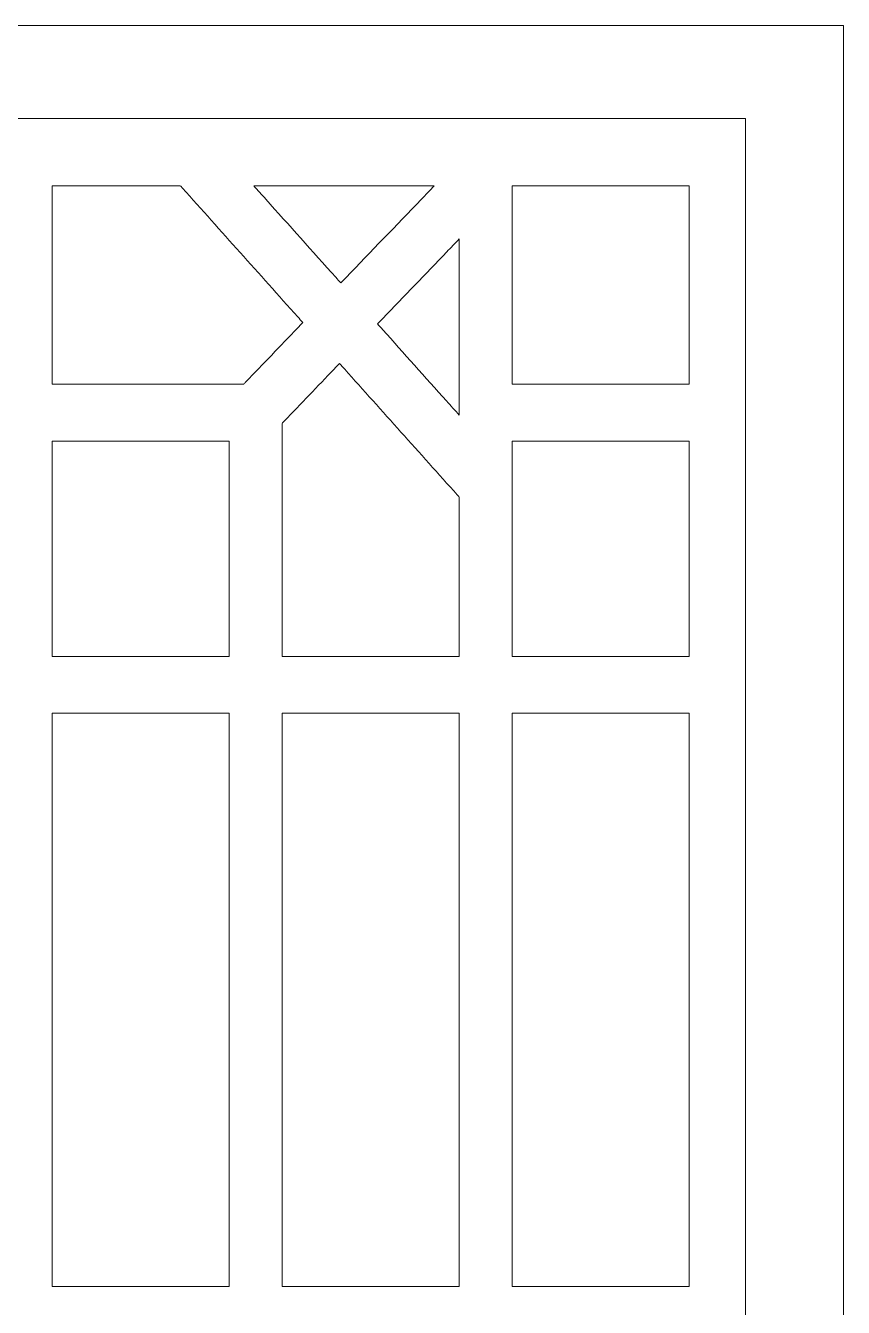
# Model space of a CAD drawing. Header units: centimetres. Extents: x -27.5 to -16.8, y -9.5 to 9.5.
# Drawn here: x -18.925 to -16.764, y 6.112 to 9.5 of the extents above; entities that cross this region are included whole.
import ezdxf

# ---------------------------------------------------------------- set-up
doc = ezdxf.new("R2010")
doc.units = ezdxf.units.CM
doc.header["$MEASUREMENT"] = 0
doc.layers.add('layer 1', color=7, linetype='Continuous')

msp = doc.modelspace()

# ---------------------------------------------------------------- linework, layer by layer
at = {"layer": 'layer 1', "color": 250, "lineweight": 9}
for points, knots in [([(-21.08554, 9.5), (-21.08554, 3.16667), (-21.08554, -3.16667), (-21.08554, -9.5), (-21.08554, -9.5), (-19.64491, -9.5), (-18.20427, -9.5), (-16.76367, -9.5), (-16.76367, -9.5), (-16.76367, -3.16667), (-16.76367, 3.16667), (-16.76367, 9.5), (-16.76367, 9.5), (-18.20427, 9.5), (-19.64491, 9.5), (-21.08554, 9.5)], [0, 0, 0, 0, 0.2, 0.2, 0.2, 0.2, 0.4, 0.4, 0.4, 0.4, 0.6, 0.6, 0.6, 0.6, 1, 1, 1, 1]), ([(-20.8272, -1.2539), (-20.8272, 2.24882), (-20.8272, 5.75153), (-20.8272, 9.25424), (-20.8272, 9.25424), (-19.5588, 9.25424), (-18.29036, 9.25424), (-17.02196, 9.25424), (-17.02196, 9.25424), (-17.02196, 5.75153), (-17.02196, 2.24882), (-17.02196, -1.2539), (-17.02196, -1.2539), (-18.29036, -1.2539), (-19.5588, -1.2539), (-20.8272, -1.2539)], [0, 0, 0, 0, 0.2, 0.2, 0.2, 0.2, 0.4, 0.4, 0.4, 0.4, 0.6, 0.6, 0.6, 0.6, 1, 1, 1, 1]), ([(-17.02196, -1.2539), (-17.02196, 2.24882), (-17.02196, 5.75153), (-17.02196, 9.25424), (-17.02196, 9.25424), (-18.29036, 9.25424), (-19.5588, 9.25424), (-20.8272, 9.25424), (-20.8272, 9.25424), (-20.8272, 5.75153), (-20.8272, 2.24882), (-20.8272, -1.2539), (-20.8272, -1.2539), (-19.5588, -1.2539), (-18.29036, -1.2539), (-17.02196, -1.2539)], [0, 0, 0, 0, 0.2, 0.2, 0.2, 0.2, 0.4, 0.4, 0.4, 0.4, 0.6, 0.6, 0.6, 0.6, 1, 1, 1, 1]), ([(-18.85482, 8.57351), (-18.85482, 8.73421), (-18.85482, 8.89499), (-18.85482, 9.05576), (-18.85482, 9.05576), (-18.85482, 9.06279), (-18.85482, 9.06985), (-18.85482, 9.07686), (-18.85482, 9.07686), (-18.84827, 9.07686), (-18.84172, 9.07686), (-18.83519, 9.07686), (-18.83519, 9.07686), (-18.73153, 9.07686), (-18.62787, 9.07686), (-18.52421, 9.07686), (-18.52421, 9.07686), (-18.52146, 9.07686), (-18.51864, 9.07686), (-18.51589, 9.07686), (-18.51589, 9.07686), (-18.51394, 9.07473), (-18.51202, 9.07257), (-18.51012, 9.07044), (-18.51012, 9.07044), (-18.40863, 8.95711), (-18.3071, 8.84376), (-18.2056, 8.73043), (-18.2056, 8.73043), (-18.20106, 8.72535), (-18.19652, 8.72031), (-18.19199, 8.7152), (-18.19199, 8.7152), (-18.19668, 8.71032), (-18.20138, 8.70542), (-18.20608, 8.70052), (-18.20608, 8.70052), (-18.25162, 8.6531), (-18.29716, 8.6057), (-18.34268, 8.55828), (-18.34268, 8.55828), (-18.34458, 8.55631), (-18.34648, 8.55434), (-18.34836, 8.55234), (-18.34836, 8.55234), (-18.35102, 8.55234), (-18.35365, 8.55234), (-18.35631, 8.55234), (-18.35631, 8.55234), (-18.37292, 8.55234), (-18.38953, 8.55234), (-18.40611, 8.55234), (-18.40611, 8.55234), (-18.54915, 8.55234), (-18.69215, 8.55234), (-18.83519, 8.55234), (-18.83519, 8.55234), (-18.84172, 8.55234), (-18.84827, 8.55234), (-18.85482, 8.55234), (-18.85482, 8.55234), (-18.85482, 8.55942), (-18.85482, 8.56643), (-18.85482, 8.57351)], [0, 0, 0, 0, 0.0588235, 0.0588235, 0.0588235, 0.0588235, 0.1176471, 0.1176471, 0.1176471, 0.1176471, 0.1764706, 0.1764706, 0.1764706, 0.1764706, 0.2352941, 0.2352941, 0.2352941, 0.2352941, 0.2941176, 0.2941176, 0.2941176, 0.2941176, 0.3529412, 0.3529412, 0.3529412, 0.3529412, 0.4117647, 0.4117647, 0.4117647, 0.4117647, 0.4705882, 0.4705882, 0.4705882, 0.4705882, 0.5294118, 0.5294118, 0.5294118, 0.5294118, 0.5882353, 0.5882353, 0.5882353, 0.5882353, 0.6470588, 0.6470588, 0.6470588, 0.6470588, 0.7058824, 0.7058824, 0.7058824, 0.7058824, 0.7647059, 0.7647059, 0.7647059, 0.7647059, 0.8235294, 0.8235294, 0.8235294, 0.8235294, 0.8823529, 0.8823529, 0.8823529, 0.8823529, 1, 1, 1, 1]), ([(-18.85482, 9.05576), (-18.85482, 8.89499), (-18.85482, 8.73421), (-18.85482, 8.57351), (-18.85482, 8.57351), (-18.85482, 8.56643), (-18.85482, 8.55942), (-18.85482, 8.55234), (-18.85482, 8.55234), (-18.84827, 8.55234), (-18.84172, 8.55234), (-18.83519, 8.55234), (-18.83519, 8.55234), (-18.69215, 8.55234), (-18.54915, 8.55234), (-18.40611, 8.55234), (-18.40611, 8.55234), (-18.38953, 8.55234), (-18.37292, 8.55234), (-18.35631, 8.55234), (-18.35631, 8.55234), (-18.35365, 8.55234), (-18.35102, 8.55234), (-18.34836, 8.55234), (-18.34836, 8.55234), (-18.34648, 8.55434), (-18.34458, 8.55631), (-18.34268, 8.55828), (-18.34268, 8.55828), (-18.29716, 8.6057), (-18.25162, 8.6531), (-18.20608, 8.70052), (-18.20608, 8.70052), (-18.20138, 8.70542), (-18.19668, 8.71032), (-18.19199, 8.7152), (-18.19199, 8.7152), (-18.19652, 8.72031), (-18.20106, 8.72535), (-18.2056, 8.73043), (-18.2056, 8.73043), (-18.3071, 8.84376), (-18.40863, 8.95711), (-18.51012, 9.07044), (-18.51012, 9.07044), (-18.51202, 9.07257), (-18.51394, 9.07473), (-18.51589, 9.07686), (-18.51589, 9.07686), (-18.51864, 9.07686), (-18.52146, 9.07686), (-18.52421, 9.07686), (-18.52421, 9.07686), (-18.62787, 9.07686), (-18.73153, 9.07686), (-18.83519, 9.07686), (-18.83519, 9.07686), (-18.84172, 9.07686), (-18.84827, 9.07686), (-18.85482, 9.07686), (-18.85482, 9.07686), (-18.85482, 9.06985), (-18.85482, 9.06279), (-18.85482, 9.05576)], [0, 0, 0, 0, 0.0588235, 0.0588235, 0.0588235, 0.0588235, 0.1176471, 0.1176471, 0.1176471, 0.1176471, 0.1764706, 0.1764706, 0.1764706, 0.1764706, 0.2352941, 0.2352941, 0.2352941, 0.2352941, 0.2941176, 0.2941176, 0.2941176, 0.2941176, 0.3529412, 0.3529412, 0.3529412, 0.3529412, 0.4117647, 0.4117647, 0.4117647, 0.4117647, 0.4705882, 0.4705882, 0.4705882, 0.4705882, 0.5294118, 0.5294118, 0.5294118, 0.5294118, 0.5882353, 0.5882353, 0.5882353, 0.5882353, 0.6470588, 0.6470588, 0.6470588, 0.6470588, 0.7058824, 0.7058824, 0.7058824, 0.7058824, 0.7647059, 0.7647059, 0.7647059, 0.7647059, 0.8235294, 0.8235294, 0.8235294, 0.8235294, 0.8823529, 0.8823529, 0.8823529, 0.8823529, 1, 1, 1, 1]), ([(-17.87954, 9.04052), (-17.94552, 8.97182), (-18.01149, 8.90312), (-18.07747, 8.83446), (-18.07747, 8.83446), (-18.08217, 8.82951), (-18.08686, 8.82468), (-18.09156, 8.81978), (-18.09156, 8.81978), (-18.09609, 8.82482), (-18.10063, 8.82988), (-18.10517, 8.83497), (-18.10517, 8.83497), (-18.16672, 8.90367), (-18.22825, 8.97233), (-18.28976, 9.04107), (-18.28976, 9.04107), (-18.30046, 9.05299), (-18.31116, 9.06494), (-18.32186, 9.07686), (-18.32186, 9.07686), (-18.30646, 9.07686), (-18.29107, 9.07686), (-18.2757, 9.07686), (-18.2757, 9.07686), (-18.14819, 9.07686), (-18.02066, 9.07686), (-17.89315, 9.07686), (-17.89315, 9.07686), (-17.87697, 9.07686), (-17.86082, 9.07686), (-17.84465, 9.07686), (-17.84465, 9.07686), (-17.85624, 9.06476), (-17.8679, 9.05264), (-17.87954, 9.04052)], [0, 0, 0, 0, 0.1, 0.1, 0.1, 0.1, 0.2, 0.2, 0.2, 0.2, 0.3, 0.3, 0.3, 0.3, 0.4, 0.4, 0.4, 0.4, 0.5, 0.5, 0.5, 0.5, 0.6, 0.6, 0.6, 0.6, 0.7, 0.7, 0.7, 0.7, 0.8, 0.8, 0.8, 0.8, 1, 1, 1, 1]), ([(-17.89315, 9.07686), (-18.02066, 9.07686), (-18.14819, 9.07686), (-18.2757, 9.07686), (-18.2757, 9.07686), (-18.29107, 9.07686), (-18.30646, 9.07686), (-18.32186, 9.07686), (-18.32186, 9.07686), (-18.31116, 9.06494), (-18.30046, 9.05299), (-18.28976, 9.04107), (-18.28976, 9.04107), (-18.22825, 8.97233), (-18.16672, 8.90367), (-18.10517, 8.83497), (-18.10517, 8.83497), (-18.10063, 8.82988), (-18.09609, 8.82482), (-18.09156, 8.81978), (-18.09156, 8.81978), (-18.08686, 8.82468), (-18.08217, 8.82951), (-18.07747, 8.83446), (-18.07747, 8.83446), (-18.01149, 8.90312), (-17.94552, 8.97182), (-17.87954, 9.04052), (-17.87954, 9.04052), (-17.8679, 9.05264), (-17.85624, 9.06476), (-17.84465, 9.07686), (-17.84465, 9.07686), (-17.86082, 9.07686), (-17.87697, 9.07686), (-17.89315, 9.07686)], [0, 0, 0, 0, 0.1, 0.1, 0.1, 0.1, 0.2, 0.2, 0.2, 0.2, 0.3, 0.3, 0.3, 0.3, 0.4, 0.4, 0.4, 0.4, 0.5, 0.5, 0.5, 0.5, 0.6, 0.6, 0.6, 0.6, 0.7, 0.7, 0.7, 0.7, 0.8, 0.8, 0.8, 0.8, 1, 1, 1, 1]), ([(-17.19038, 8.55234), (-17.33345, 8.55234), (-17.47644, 8.55234), (-17.61948, 8.55234), (-17.61948, 8.55234), (-17.62599, 8.55234), (-17.63256, 8.55234), (-17.63907, 8.55234), (-17.63907, 8.55234), (-17.63907, 8.55942), (-17.63907, 8.56643), (-17.63907, 8.57351), (-17.63907, 8.57351), (-17.63907, 8.73421), (-17.63907, 8.89499), (-17.63907, 9.05576), (-17.63907, 9.05576), (-17.63907, 9.06279), (-17.63907, 9.06985), (-17.63907, 9.07686), (-17.63907, 9.07686), (-17.63256, 9.07686), (-17.62599, 9.07686), (-17.61948, 9.07686), (-17.61948, 9.07686), (-17.47644, 9.07686), (-17.33345, 9.07686), (-17.19038, 9.07686), (-17.19038, 9.07686), (-17.18388, 9.07686), (-17.17733, 9.07686), (-17.17077, 9.07686), (-17.17077, 9.07686), (-17.17077, 9.06985), (-17.17077, 9.06279), (-17.17077, 9.05576), (-17.17077, 9.05576), (-17.17077, 8.89499), (-17.17077, 8.73421), (-17.17077, 8.57351), (-17.17077, 8.57351), (-17.17077, 8.56643), (-17.17077, 8.55942), (-17.17077, 8.55234), (-17.17077, 8.55234), (-17.17733, 8.55234), (-17.18388, 8.55234), (-17.19038, 8.55234)], [0, 0, 0, 0, 0.0769231, 0.0769231, 0.0769231, 0.0769231, 0.1538462, 0.1538462, 0.1538462, 0.1538462, 0.2307692, 0.2307692, 0.2307692, 0.2307692, 0.3076923, 0.3076923, 0.3076923, 0.3076923, 0.3846154, 0.3846154, 0.3846154, 0.3846154, 0.4615385, 0.4615385, 0.4615385, 0.4615385, 0.5384615, 0.5384615, 0.5384615, 0.5384615, 0.6153846, 0.6153846, 0.6153846, 0.6153846, 0.6923077, 0.6923077, 0.6923077, 0.6923077, 0.7692308, 0.7692308, 0.7692308, 0.7692308, 0.8461538, 0.8461538, 0.8461538, 0.8461538, 1, 1, 1, 1]), ([(-17.19038, 9.07686), (-17.33345, 9.07686), (-17.47644, 9.07686), (-17.61948, 9.07686), (-17.61948, 9.07686), (-17.62599, 9.07686), (-17.63256, 9.07686), (-17.63907, 9.07686), (-17.63907, 9.07686), (-17.63907, 9.06985), (-17.63907, 9.06279), (-17.63907, 9.05576), (-17.63907, 9.05576), (-17.63907, 8.89499), (-17.63907, 8.73421), (-17.63907, 8.57351), (-17.63907, 8.57351), (-17.63907, 8.56643), (-17.63907, 8.55942), (-17.63907, 8.55234), (-17.63907, 8.55234), (-17.63256, 8.55234), (-17.62599, 8.55234), (-17.61948, 8.55234), (-17.61948, 8.55234), (-17.47644, 8.55234), (-17.33345, 8.55234), (-17.19038, 8.55234), (-17.19038, 8.55234), (-17.18388, 8.55234), (-17.17733, 8.55234), (-17.17077, 8.55234), (-17.17077, 8.55234), (-17.17077, 8.55942), (-17.17077, 8.56643), (-17.17077, 8.57351), (-17.17077, 8.57351), (-17.17077, 8.73421), (-17.17077, 8.89499), (-17.17077, 9.05576), (-17.17077, 9.05576), (-17.17077, 9.06279), (-17.17077, 9.06985), (-17.17077, 9.07686), (-17.17077, 9.07686), (-17.17733, 9.07686), (-17.18388, 9.07686), (-17.19038, 9.07686)], [0, 0, 0, 0, 0.0769231, 0.0769231, 0.0769231, 0.0769231, 0.1538462, 0.1538462, 0.1538462, 0.1538462, 0.2307692, 0.2307692, 0.2307692, 0.2307692, 0.3076923, 0.3076923, 0.3076923, 0.3076923, 0.3846154, 0.3846154, 0.3846154, 0.3846154, 0.4615385, 0.4615385, 0.4615385, 0.4615385, 0.5384615, 0.5384615, 0.5384615, 0.5384615, 0.6153846, 0.6153846, 0.6153846, 0.6153846, 0.6923077, 0.6923077, 0.6923077, 0.6923077, 0.7692308, 0.7692308, 0.7692308, 0.7692308, 0.8461538, 0.8461538, 0.8461538, 0.8461538, 1, 1, 1, 1]), ([(-17.81237, 8.50799), (-17.86857, 8.57074), (-17.92481, 8.63351), (-17.981, 8.6963), (-17.981, 8.6963), (-17.98554, 8.70136), (-17.99007, 8.70645), (-17.99461, 8.71149), (-17.99461, 8.71149), (-17.98991, 8.71639), (-17.98522, 8.72129), (-17.98052, 8.72617), (-17.98052, 8.72617), (-17.92428, 8.78473), (-17.86809, 8.84326), (-17.81187, 8.90179), (-17.81187, 8.90179), (-17.8008, 8.91331), (-17.78972, 8.92486), (-17.77863, 8.93638), (-17.77863, 8.93638), (-17.77863, 8.91977), (-17.77863, 8.90321), (-17.77863, 8.88658), (-17.77863, 8.88658), (-17.77863, 8.76528), (-17.77863, 8.64398), (-17.77863, 8.52268), (-17.77863, 8.52268), (-17.77863, 8.50522), (-17.77863, 8.48779), (-17.77863, 8.47035), (-17.77863, 8.47035), (-17.78988, 8.48291), (-17.80112, 8.49544), (-17.81237, 8.50799)], [0, 0, 0, 0, 0.1, 0.1, 0.1, 0.1, 0.2, 0.2, 0.2, 0.2, 0.3, 0.3, 0.3, 0.3, 0.4, 0.4, 0.4, 0.4, 0.5, 0.5, 0.5, 0.5, 0.6, 0.6, 0.6, 0.6, 0.7, 0.7, 0.7, 0.7, 0.8, 0.8, 0.8, 0.8, 1, 1, 1, 1]), ([(-17.77863, 8.52268), (-17.77863, 8.64398), (-17.77863, 8.76528), (-17.77863, 8.88658), (-17.77863, 8.88658), (-17.77863, 8.90321), (-17.77863, 8.91977), (-17.77863, 8.93638), (-17.77863, 8.93638), (-17.78972, 8.92486), (-17.8008, 8.91331), (-17.81187, 8.90179), (-17.81187, 8.90179), (-17.86809, 8.84326), (-17.92428, 8.78473), (-17.98052, 8.72617), (-17.98052, 8.72617), (-17.98522, 8.72129), (-17.98991, 8.71639), (-17.99461, 8.71149), (-17.99461, 8.71149), (-17.99007, 8.70645), (-17.98554, 8.70136), (-17.981, 8.6963), (-17.981, 8.6963), (-17.92481, 8.63351), (-17.86857, 8.57074), (-17.81237, 8.50799), (-17.81237, 8.50799), (-17.80112, 8.49544), (-17.78988, 8.48291), (-17.77863, 8.47035), (-17.77863, 8.47035), (-17.77863, 8.48779), (-17.77863, 8.50522), (-17.77863, 8.52268)], [0, 0, 0, 0, 0.1, 0.1, 0.1, 0.1, 0.2, 0.2, 0.2, 0.2, 0.3, 0.3, 0.3, 0.3, 0.4, 0.4, 0.4, 0.4, 0.5, 0.5, 0.5, 0.5, 0.6, 0.6, 0.6, 0.6, 0.7, 0.7, 0.7, 0.7, 0.8, 0.8, 0.8, 0.8, 1, 1, 1, 1]), ([(-18.24097, 8.45501), (-18.19701, 8.50078), (-18.15309, 8.5465), (-18.10913, 8.5923), (-18.10913, 8.5923), (-18.10443, 8.59718), (-18.09974, 8.60208), (-18.09504, 8.60696), (-18.09504, 8.60696), (-18.0905, 8.60187), (-18.08595, 8.59681), (-18.08143, 8.59177), (-18.08143, 8.59177), (-17.98233, 8.48112), (-17.88325, 8.37047), (-17.78417, 8.25987), (-17.78417, 8.25987), (-17.78232, 8.25781), (-17.78048, 8.25577), (-17.77863, 8.25371), (-17.77863, 8.25371), (-17.77863, 8.25087), (-17.77863, 8.24803), (-17.77863, 8.24514), (-17.77863, 8.24514), (-17.77863, 8.11477), (-17.77863, 7.9844), (-17.77863, 7.854), (-17.77863, 7.854), (-17.77863, 7.84695), (-17.77863, 7.83989), (-17.77863, 7.83286), (-17.77863, 7.83286), (-17.78518, 7.83286), (-17.79169, 7.83286), (-17.79826, 7.83286), (-17.79826, 7.83286), (-17.9413, 7.83286), (-18.0843, 7.83286), (-18.22734, 7.83286), (-18.22734, 7.83286), (-18.23387, 7.83286), (-18.24042, 7.83286), (-18.24692, 7.83286), (-18.24692, 7.83286), (-18.24692, 7.83989), (-18.24692, 7.84695), (-18.24692, 7.854), (-18.24692, 7.854), (-18.24692, 8.04927), (-18.24692, 8.24452), (-18.24692, 8.43982), (-18.24692, 8.43982), (-18.24692, 8.44277), (-18.24692, 8.44577), (-18.24692, 8.44877), (-18.24692, 8.44877), (-18.24495, 8.45086), (-18.24294, 8.45294), (-18.24097, 8.45501)], [0, 0, 0, 0, 0.0625, 0.0625, 0.0625, 0.0625, 0.125, 0.125, 0.125, 0.125, 0.1875, 0.1875, 0.1875, 0.1875, 0.25, 0.25, 0.25, 0.25, 0.3125, 0.3125, 0.3125, 0.3125, 0.375, 0.375, 0.375, 0.375, 0.4375, 0.4375, 0.4375, 0.4375, 0.5, 0.5, 0.5, 0.5, 0.5625, 0.5625, 0.5625, 0.5625, 0.625, 0.625, 0.625, 0.625, 0.6875, 0.6875, 0.6875, 0.6875, 0.75, 0.75, 0.75, 0.75, 0.8125, 0.8125, 0.8125, 0.8125, 0.875, 0.875, 0.875, 0.875, 1, 1, 1, 1]), ([(-18.24692, 8.43982), (-18.24692, 8.24452), (-18.24692, 8.04927), (-18.24692, 7.854), (-18.24692, 7.854), (-18.24692, 7.84695), (-18.24692, 7.83989), (-18.24692, 7.83286), (-18.24692, 7.83286), (-18.24042, 7.83286), (-18.23387, 7.83286), (-18.22734, 7.83286), (-18.22734, 7.83286), (-18.0843, 7.83286), (-17.9413, 7.83286), (-17.79826, 7.83286), (-17.79826, 7.83286), (-17.79169, 7.83286), (-17.78518, 7.83286), (-17.77863, 7.83286), (-17.77863, 7.83286), (-17.77863, 7.83989), (-17.77863, 7.84695), (-17.77863, 7.854), (-17.77863, 7.854), (-17.77863, 7.9844), (-17.77863, 8.11477), (-17.77863, 8.24514), (-17.77863, 8.24514), (-17.77863, 8.24803), (-17.77863, 8.25087), (-17.77863, 8.25371), (-17.77863, 8.25371), (-17.78048, 8.25577), (-17.78232, 8.25781), (-17.78417, 8.25987), (-17.78417, 8.25987), (-17.88325, 8.37047), (-17.98233, 8.48112), (-18.08143, 8.59177), (-18.08143, 8.59177), (-18.08595, 8.59681), (-18.0905, 8.60187), (-18.09504, 8.60696), (-18.09504, 8.60696), (-18.09974, 8.60208), (-18.10443, 8.59718), (-18.10913, 8.5923), (-18.10913, 8.5923), (-18.15309, 8.5465), (-18.19701, 8.50078), (-18.24097, 8.45501), (-18.24097, 8.45501), (-18.24294, 8.45294), (-18.24495, 8.45086), (-18.24692, 8.44877), (-18.24692, 8.44877), (-18.24692, 8.44577), (-18.24692, 8.44277), (-18.24692, 8.43982)], [0, 0, 0, 0, 0.0625, 0.0625, 0.0625, 0.0625, 0.125, 0.125, 0.125, 0.125, 0.1875, 0.1875, 0.1875, 0.1875, 0.25, 0.25, 0.25, 0.25, 0.3125, 0.3125, 0.3125, 0.3125, 0.375, 0.375, 0.375, 0.375, 0.4375, 0.4375, 0.4375, 0.4375, 0.5, 0.5, 0.5, 0.5, 0.5625, 0.5625, 0.5625, 0.5625, 0.625, 0.625, 0.625, 0.625, 0.6875, 0.6875, 0.6875, 0.6875, 0.75, 0.75, 0.75, 0.75, 0.8125, 0.8125, 0.8125, 0.8125, 0.875, 0.875, 0.875, 0.875, 1, 1, 1, 1]), ([(-18.85482, 7.854), (-18.85482, 8.02957), (-18.85482, 8.20514), (-18.85482, 8.38074), (-18.85482, 8.38074), (-18.85482, 8.38775), (-18.85482, 8.39483), (-18.85482, 8.40188), (-18.85482, 8.40188), (-18.84827, 8.40188), (-18.84172, 8.40188), (-18.83519, 8.40188), (-18.83519, 8.40188), (-18.69215, 8.40188), (-18.54915, 8.40188), (-18.40611, 8.40188), (-18.40611, 8.40188), (-18.39959, 8.40188), (-18.39303, 8.40188), (-18.38653, 8.40188), (-18.38653, 8.40188), (-18.38653, 8.39483), (-18.38653, 8.38775), (-18.38653, 8.38074), (-18.38653, 8.38074), (-18.38653, 8.20514), (-18.38653, 8.02957), (-18.38653, 7.854), (-18.38653, 7.854), (-18.38653, 7.84695), (-18.38653, 7.83989), (-18.38653, 7.83286), (-18.38653, 7.83286), (-18.39303, 7.83286), (-18.39959, 7.83286), (-18.40611, 7.83286), (-18.40611, 7.83286), (-18.54915, 7.83286), (-18.69215, 7.83286), (-18.83519, 7.83286), (-18.83519, 7.83286), (-18.84172, 7.83286), (-18.84827, 7.83286), (-18.85482, 7.83286), (-18.85482, 7.83286), (-18.85482, 7.83989), (-18.85482, 7.84695), (-18.85482, 7.854)], [0, 0, 0, 0, 0.0769231, 0.0769231, 0.0769231, 0.0769231, 0.1538462, 0.1538462, 0.1538462, 0.1538462, 0.2307692, 0.2307692, 0.2307692, 0.2307692, 0.3076923, 0.3076923, 0.3076923, 0.3076923, 0.3846154, 0.3846154, 0.3846154, 0.3846154, 0.4615385, 0.4615385, 0.4615385, 0.4615385, 0.5384615, 0.5384615, 0.5384615, 0.5384615, 0.6153846, 0.6153846, 0.6153846, 0.6153846, 0.6923077, 0.6923077, 0.6923077, 0.6923077, 0.7692308, 0.7692308, 0.7692308, 0.7692308, 0.8461538, 0.8461538, 0.8461538, 0.8461538, 1, 1, 1, 1]), ([(-18.85482, 8.38074), (-18.85482, 8.20514), (-18.85482, 8.02957), (-18.85482, 7.854), (-18.85482, 7.854), (-18.85482, 7.84695), (-18.85482, 7.83989), (-18.85482, 7.83286), (-18.85482, 7.83286), (-18.84827, 7.83286), (-18.84172, 7.83286), (-18.83519, 7.83286), (-18.83519, 7.83286), (-18.69215, 7.83286), (-18.54915, 7.83286), (-18.40611, 7.83286), (-18.40611, 7.83286), (-18.39959, 7.83286), (-18.39303, 7.83286), (-18.38653, 7.83286), (-18.38653, 7.83286), (-18.38653, 7.83989), (-18.38653, 7.84695), (-18.38653, 7.854), (-18.38653, 7.854), (-18.38653, 8.02957), (-18.38653, 8.20514), (-18.38653, 8.38074), (-18.38653, 8.38074), (-18.38653, 8.38775), (-18.38653, 8.39483), (-18.38653, 8.40188), (-18.38653, 8.40188), (-18.39303, 8.40188), (-18.39959, 8.40188), (-18.40611, 8.40188), (-18.40611, 8.40188), (-18.54915, 8.40188), (-18.69215, 8.40188), (-18.83519, 8.40188), (-18.83519, 8.40188), (-18.84172, 8.40188), (-18.84827, 8.40188), (-18.85482, 8.40188), (-18.85482, 8.40188), (-18.85482, 8.39483), (-18.85482, 8.38775), (-18.85482, 8.38074)], [0, 0, 0, 0, 0.0769231, 0.0769231, 0.0769231, 0.0769231, 0.1538462, 0.1538462, 0.1538462, 0.1538462, 0.2307692, 0.2307692, 0.2307692, 0.2307692, 0.3076923, 0.3076923, 0.3076923, 0.3076923, 0.3846154, 0.3846154, 0.3846154, 0.3846154, 0.4615385, 0.4615385, 0.4615385, 0.4615385, 0.5384615, 0.5384615, 0.5384615, 0.5384615, 0.6153846, 0.6153846, 0.6153846, 0.6153846, 0.6923077, 0.6923077, 0.6923077, 0.6923077, 0.7692308, 0.7692308, 0.7692308, 0.7692308, 0.8461538, 0.8461538, 0.8461538, 0.8461538, 1, 1, 1, 1]), ([(-17.19038, 7.83286), (-17.33345, 7.83286), (-17.47644, 7.83286), (-17.61948, 7.83286), (-17.61948, 7.83286), (-17.62599, 7.83286), (-17.63256, 7.83286), (-17.63907, 7.83286), (-17.63907, 7.83286), (-17.63907, 7.83989), (-17.63907, 7.84695), (-17.63907, 7.854), (-17.63907, 7.854), (-17.63907, 8.02957), (-17.63907, 8.20514), (-17.63907, 8.38074), (-17.63907, 8.38074), (-17.63907, 8.38775), (-17.63907, 8.39483), (-17.63907, 8.40188), (-17.63907, 8.40188), (-17.63256, 8.40188), (-17.62599, 8.40188), (-17.61948, 8.40188), (-17.61948, 8.40188), (-17.47644, 8.40188), (-17.33345, 8.40188), (-17.19038, 8.40188), (-17.19038, 8.40188), (-17.18388, 8.40188), (-17.17733, 8.40188), (-17.17077, 8.40188), (-17.17077, 8.40188), (-17.17077, 8.39483), (-17.17077, 8.38775), (-17.17077, 8.38074), (-17.17077, 8.38074), (-17.17077, 8.20514), (-17.17077, 8.02957), (-17.17077, 7.854), (-17.17077, 7.854), (-17.17077, 7.84695), (-17.17077, 7.83989), (-17.17077, 7.83286), (-17.17077, 7.83286), (-17.17733, 7.83286), (-17.18388, 7.83286), (-17.19038, 7.83286)], [0, 0, 0, 0, 0.0769231, 0.0769231, 0.0769231, 0.0769231, 0.1538462, 0.1538462, 0.1538462, 0.1538462, 0.2307692, 0.2307692, 0.2307692, 0.2307692, 0.3076923, 0.3076923, 0.3076923, 0.3076923, 0.3846154, 0.3846154, 0.3846154, 0.3846154, 0.4615385, 0.4615385, 0.4615385, 0.4615385, 0.5384615, 0.5384615, 0.5384615, 0.5384615, 0.6153846, 0.6153846, 0.6153846, 0.6153846, 0.6923077, 0.6923077, 0.6923077, 0.6923077, 0.7692308, 0.7692308, 0.7692308, 0.7692308, 0.8461538, 0.8461538, 0.8461538, 0.8461538, 1, 1, 1, 1]), ([(-17.19038, 8.40188), (-17.33345, 8.40188), (-17.47644, 8.40188), (-17.61948, 8.40188), (-17.61948, 8.40188), (-17.62599, 8.40188), (-17.63256, 8.40188), (-17.63907, 8.40188), (-17.63907, 8.40188), (-17.63907, 8.39483), (-17.63907, 8.38775), (-17.63907, 8.38074), (-17.63907, 8.38074), (-17.63907, 8.20514), (-17.63907, 8.02957), (-17.63907, 7.854), (-17.63907, 7.854), (-17.63907, 7.84695), (-17.63907, 7.83989), (-17.63907, 7.83286), (-17.63907, 7.83286), (-17.63256, 7.83286), (-17.62599, 7.83286), (-17.61948, 7.83286), (-17.61948, 7.83286), (-17.47644, 7.83286), (-17.33345, 7.83286), (-17.19038, 7.83286), (-17.19038, 7.83286), (-17.18388, 7.83286), (-17.17733, 7.83286), (-17.17077, 7.83286), (-17.17077, 7.83286), (-17.17077, 7.83989), (-17.17077, 7.84695), (-17.17077, 7.854), (-17.17077, 7.854), (-17.17077, 8.02957), (-17.17077, 8.20514), (-17.17077, 8.38074), (-17.17077, 8.38074), (-17.17077, 8.38775), (-17.17077, 8.39483), (-17.17077, 8.40188), (-17.17077, 8.40188), (-17.17733, 8.40188), (-17.18388, 8.40188), (-17.19038, 8.40188)], [0, 0, 0, 0, 0.0769231, 0.0769231, 0.0769231, 0.0769231, 0.1538462, 0.1538462, 0.1538462, 0.1538462, 0.2307692, 0.2307692, 0.2307692, 0.2307692, 0.3076923, 0.3076923, 0.3076923, 0.3076923, 0.3846154, 0.3846154, 0.3846154, 0.3846154, 0.4615385, 0.4615385, 0.4615385, 0.4615385, 0.5384615, 0.5384615, 0.5384615, 0.5384615, 0.6153846, 0.6153846, 0.6153846, 0.6153846, 0.6923077, 0.6923077, 0.6923077, 0.6923077, 0.7692308, 0.7692308, 0.7692308, 0.7692308, 0.8461538, 0.8461538, 0.8461538, 0.8461538, 1, 1, 1, 1]), ([(-18.85482, 6.18832), (-18.85482, 6.6793), (-18.85482, 7.17027), (-18.85482, 7.6612), (-18.85482, 7.6612), (-18.85482, 7.66826), (-18.85482, 7.67534), (-18.85482, 7.68235), (-18.85482, 7.68235), (-18.84827, 7.68235), (-18.84172, 7.68235), (-18.83519, 7.68235), (-18.83519, 7.68235), (-18.69215, 7.68235), (-18.54915, 7.68235), (-18.40611, 7.68235), (-18.40611, 7.68235), (-18.39959, 7.68235), (-18.39303, 7.68235), (-18.38653, 7.68235), (-18.38653, 7.68235), (-18.38653, 7.67534), (-18.38653, 7.66826), (-18.38653, 7.6612), (-18.38653, 7.6612), (-18.38653, 7.17027), (-18.38653, 6.6793), (-18.38653, 6.18832), (-18.38653, 6.18832), (-18.38653, 6.18127), (-18.38653, 6.17423), (-18.38653, 6.16718), (-18.38653, 6.16718), (-18.39303, 6.16718), (-18.39959, 6.16718), (-18.40611, 6.16718), (-18.40611, 6.16718), (-18.54915, 6.16718), (-18.69215, 6.16718), (-18.83519, 6.16718), (-18.83519, 6.16718), (-18.84172, 6.16718), (-18.84827, 6.16718), (-18.85482, 6.16718), (-18.85482, 6.16718), (-18.85482, 6.17423), (-18.85482, 6.18127), (-18.85482, 6.18832)], [0, 0, 0, 0, 0.0769231, 0.0769231, 0.0769231, 0.0769231, 0.1538462, 0.1538462, 0.1538462, 0.1538462, 0.2307692, 0.2307692, 0.2307692, 0.2307692, 0.3076923, 0.3076923, 0.3076923, 0.3076923, 0.3846154, 0.3846154, 0.3846154, 0.3846154, 0.4615385, 0.4615385, 0.4615385, 0.4615385, 0.5384615, 0.5384615, 0.5384615, 0.5384615, 0.6153846, 0.6153846, 0.6153846, 0.6153846, 0.6923077, 0.6923077, 0.6923077, 0.6923077, 0.7692308, 0.7692308, 0.7692308, 0.7692308, 0.8461538, 0.8461538, 0.8461538, 0.8461538, 1, 1, 1, 1]), ([(-18.85482, 7.6612), (-18.85482, 7.17027), (-18.85482, 6.6793), (-18.85482, 6.18832), (-18.85482, 6.18832), (-18.85482, 6.18127), (-18.85482, 6.17423), (-18.85482, 6.16718), (-18.85482, 6.16718), (-18.84827, 6.16718), (-18.84172, 6.16718), (-18.83519, 6.16718), (-18.83519, 6.16718), (-18.69215, 6.16718), (-18.54915, 6.16718), (-18.40611, 6.16718), (-18.40611, 6.16718), (-18.39959, 6.16718), (-18.39303, 6.16718), (-18.38653, 6.16718), (-18.38653, 6.16718), (-18.38653, 6.17423), (-18.38653, 6.18127), (-18.38653, 6.18832), (-18.38653, 6.18832), (-18.38653, 6.6793), (-18.38653, 7.17027), (-18.38653, 7.6612), (-18.38653, 7.6612), (-18.38653, 7.66826), (-18.38653, 7.67534), (-18.38653, 7.68235), (-18.38653, 7.68235), (-18.39303, 7.68235), (-18.39959, 7.68235), (-18.40611, 7.68235), (-18.40611, 7.68235), (-18.54915, 7.68235), (-18.69215, 7.68235), (-18.83519, 7.68235), (-18.83519, 7.68235), (-18.84172, 7.68235), (-18.84827, 7.68235), (-18.85482, 7.68235), (-18.85482, 7.68235), (-18.85482, 7.67534), (-18.85482, 7.66826), (-18.85482, 7.6612)], [0, 0, 0, 0, 0.0769231, 0.0769231, 0.0769231, 0.0769231, 0.1538462, 0.1538462, 0.1538462, 0.1538462, 0.2307692, 0.2307692, 0.2307692, 0.2307692, 0.3076923, 0.3076923, 0.3076923, 0.3076923, 0.3846154, 0.3846154, 0.3846154, 0.3846154, 0.4615385, 0.4615385, 0.4615385, 0.4615385, 0.5384615, 0.5384615, 0.5384615, 0.5384615, 0.6153846, 0.6153846, 0.6153846, 0.6153846, 0.6923077, 0.6923077, 0.6923077, 0.6923077, 0.7692308, 0.7692308, 0.7692308, 0.7692308, 0.8461538, 0.8461538, 0.8461538, 0.8461538, 1, 1, 1, 1]), ([(-18.24692, 6.18832), (-18.24692, 6.6793), (-18.24692, 7.17027), (-18.24692, 7.6612), (-18.24692, 7.6612), (-18.24692, 7.66826), (-18.24692, 7.67534), (-18.24692, 7.68235), (-18.24692, 7.68235), (-18.24042, 7.68235), (-18.23387, 7.68235), (-18.22734, 7.68235), (-18.22734, 7.68235), (-18.0843, 7.68235), (-17.9413, 7.68235), (-17.79826, 7.68235), (-17.79826, 7.68235), (-17.79169, 7.68235), (-17.78518, 7.68235), (-17.77863, 7.68235), (-17.77863, 7.68235), (-17.77863, 7.67534), (-17.77863, 7.66826), (-17.77863, 7.6612), (-17.77863, 7.6612), (-17.77863, 7.17027), (-17.77863, 6.6793), (-17.77863, 6.18832), (-17.77863, 6.18832), (-17.77863, 6.18127), (-17.77863, 6.17423), (-17.77863, 6.16718), (-17.77863, 6.16718), (-17.78518, 6.16718), (-17.79169, 6.16718), (-17.79826, 6.16718), (-17.79826, 6.16718), (-17.9413, 6.16718), (-18.0843, 6.16718), (-18.22734, 6.16718), (-18.22734, 6.16718), (-18.23387, 6.16718), (-18.24042, 6.16718), (-18.24692, 6.16718), (-18.24692, 6.16718), (-18.24692, 6.17423), (-18.24692, 6.18127), (-18.24692, 6.18832)], [0, 0, 0, 0, 0.0769231, 0.0769231, 0.0769231, 0.0769231, 0.1538462, 0.1538462, 0.1538462, 0.1538462, 0.2307692, 0.2307692, 0.2307692, 0.2307692, 0.3076923, 0.3076923, 0.3076923, 0.3076923, 0.3846154, 0.3846154, 0.3846154, 0.3846154, 0.4615385, 0.4615385, 0.4615385, 0.4615385, 0.5384615, 0.5384615, 0.5384615, 0.5384615, 0.6153846, 0.6153846, 0.6153846, 0.6153846, 0.6923077, 0.6923077, 0.6923077, 0.6923077, 0.7692308, 0.7692308, 0.7692308, 0.7692308, 0.8461538, 0.8461538, 0.8461538, 0.8461538, 1, 1, 1, 1]), ([(-18.22734, 6.16718), (-18.0843, 6.16718), (-17.9413, 6.16718), (-17.79826, 6.16718), (-17.79826, 6.16718), (-17.79169, 6.16718), (-17.78518, 6.16718), (-17.77863, 6.16718), (-17.77863, 6.16718), (-17.77863, 6.17423), (-17.77863, 6.18127), (-17.77863, 6.18832), (-17.77863, 6.18832), (-17.77863, 6.6793), (-17.77863, 7.17027), (-17.77863, 7.6612), (-17.77863, 7.6612), (-17.77863, 7.66826), (-17.77863, 7.67534), (-17.77863, 7.68235), (-17.77863, 7.68235), (-17.78518, 7.68235), (-17.79169, 7.68235), (-17.79826, 7.68235), (-17.79826, 7.68235), (-17.9413, 7.68235), (-18.0843, 7.68235), (-18.22734, 7.68235), (-18.22734, 7.68235), (-18.23387, 7.68235), (-18.24042, 7.68235), (-18.24692, 7.68235), (-18.24692, 7.68235), (-18.24692, 7.67534), (-18.24692, 7.66826), (-18.24692, 7.6612), (-18.24692, 7.6612), (-18.24692, 7.17027), (-18.24692, 6.6793), (-18.24692, 6.18832), (-18.24692, 6.18832), (-18.24692, 6.18127), (-18.24692, 6.17423), (-18.24692, 6.16718), (-18.24692, 6.16718), (-18.24042, 6.16718), (-18.23387, 6.16718), (-18.22734, 6.16718)], [0, 0, 0, 0, 0.0769231, 0.0769231, 0.0769231, 0.0769231, 0.1538462, 0.1538462, 0.1538462, 0.1538462, 0.2307692, 0.2307692, 0.2307692, 0.2307692, 0.3076923, 0.3076923, 0.3076923, 0.3076923, 0.3846154, 0.3846154, 0.3846154, 0.3846154, 0.4615385, 0.4615385, 0.4615385, 0.4615385, 0.5384615, 0.5384615, 0.5384615, 0.5384615, 0.6153846, 0.6153846, 0.6153846, 0.6153846, 0.6923077, 0.6923077, 0.6923077, 0.6923077, 0.7692308, 0.7692308, 0.7692308, 0.7692308, 0.8461538, 0.8461538, 0.8461538, 0.8461538, 1, 1, 1, 1]), ([(-17.19038, 6.16718), (-17.33345, 6.16718), (-17.47644, 6.16718), (-17.61948, 6.16718), (-17.61948, 6.16718), (-17.62599, 6.16718), (-17.63256, 6.16718), (-17.63907, 6.16718), (-17.63907, 6.16718), (-17.63907, 6.17423), (-17.63907, 6.18127), (-17.63907, 6.18832), (-17.63907, 6.18832), (-17.63907, 6.6793), (-17.63907, 7.17027), (-17.63907, 7.6612), (-17.63907, 7.6612), (-17.63907, 7.66826), (-17.63907, 7.67534), (-17.63907, 7.68235), (-17.63907, 7.68235), (-17.63256, 7.68235), (-17.62599, 7.68235), (-17.61948, 7.68235), (-17.61948, 7.68235), (-17.47644, 7.68235), (-17.33345, 7.68235), (-17.19038, 7.68235), (-17.19038, 7.68235), (-17.18388, 7.68235), (-17.17733, 7.68235), (-17.17077, 7.68235), (-17.17077, 7.68235), (-17.17077, 7.67534), (-17.17077, 7.66826), (-17.17077, 7.6612), (-17.17077, 7.6612), (-17.17077, 7.17027), (-17.17077, 6.6793), (-17.17077, 6.18832), (-17.17077, 6.18832), (-17.17077, 6.18127), (-17.17077, 6.17423), (-17.17077, 6.16718), (-17.17077, 6.16718), (-17.17733, 6.16718), (-17.18388, 6.16718), (-17.19038, 6.16718)], [0, 0, 0, 0, 0.0769231, 0.0769231, 0.0769231, 0.0769231, 0.1538462, 0.1538462, 0.1538462, 0.1538462, 0.2307692, 0.2307692, 0.2307692, 0.2307692, 0.3076923, 0.3076923, 0.3076923, 0.3076923, 0.3846154, 0.3846154, 0.3846154, 0.3846154, 0.4615385, 0.4615385, 0.4615385, 0.4615385, 0.5384615, 0.5384615, 0.5384615, 0.5384615, 0.6153846, 0.6153846, 0.6153846, 0.6153846, 0.6923077, 0.6923077, 0.6923077, 0.6923077, 0.7692308, 0.7692308, 0.7692308, 0.7692308, 0.8461538, 0.8461538, 0.8461538, 0.8461538, 1, 1, 1, 1]), ([(-17.19038, 7.68235), (-17.33345, 7.68235), (-17.47644, 7.68235), (-17.61948, 7.68235), (-17.61948, 7.68235), (-17.62599, 7.68235), (-17.63256, 7.68235), (-17.63907, 7.68235), (-17.63907, 7.68235), (-17.63907, 7.67534), (-17.63907, 7.66826), (-17.63907, 7.6612), (-17.63907, 7.6612), (-17.63907, 7.17027), (-17.63907, 6.6793), (-17.63907, 6.18832), (-17.63907, 6.18832), (-17.63907, 6.18127), (-17.63907, 6.17423), (-17.63907, 6.16718), (-17.63907, 6.16718), (-17.63256, 6.16718), (-17.62599, 6.16718), (-17.61948, 6.16718), (-17.61948, 6.16718), (-17.47644, 6.16718), (-17.33345, 6.16718), (-17.19038, 6.16718), (-17.19038, 6.16718), (-17.18388, 6.16718), (-17.17733, 6.16718), (-17.17077, 6.16718), (-17.17077, 6.16718), (-17.17077, 6.17423), (-17.17077, 6.18127), (-17.17077, 6.18832), (-17.17077, 6.18832), (-17.17077, 6.6793), (-17.17077, 7.17027), (-17.17077, 7.6612), (-17.17077, 7.6612), (-17.17077, 7.66826), (-17.17077, 7.67534), (-17.17077, 7.68235), (-17.17077, 7.68235), (-17.17733, 7.68235), (-17.18388, 7.68235), (-17.19038, 7.68235)], [0, 0, 0, 0, 0.0769231, 0.0769231, 0.0769231, 0.0769231, 0.1538462, 0.1538462, 0.1538462, 0.1538462, 0.2307692, 0.2307692, 0.2307692, 0.2307692, 0.3076923, 0.3076923, 0.3076923, 0.3076923, 0.3846154, 0.3846154, 0.3846154, 0.3846154, 0.4615385, 0.4615385, 0.4615385, 0.4615385, 0.5384615, 0.5384615, 0.5384615, 0.5384615, 0.6153846, 0.6153846, 0.6153846, 0.6153846, 0.6923077, 0.6923077, 0.6923077, 0.6923077, 0.7692308, 0.7692308, 0.7692308, 0.7692308, 0.8461538, 0.8461538, 0.8461538, 0.8461538, 1, 1, 1, 1])]:
    msp.add_open_spline(points, degree=3, knots=knots, dxfattribs=at)

doc.saveas('drawing.dxf')
